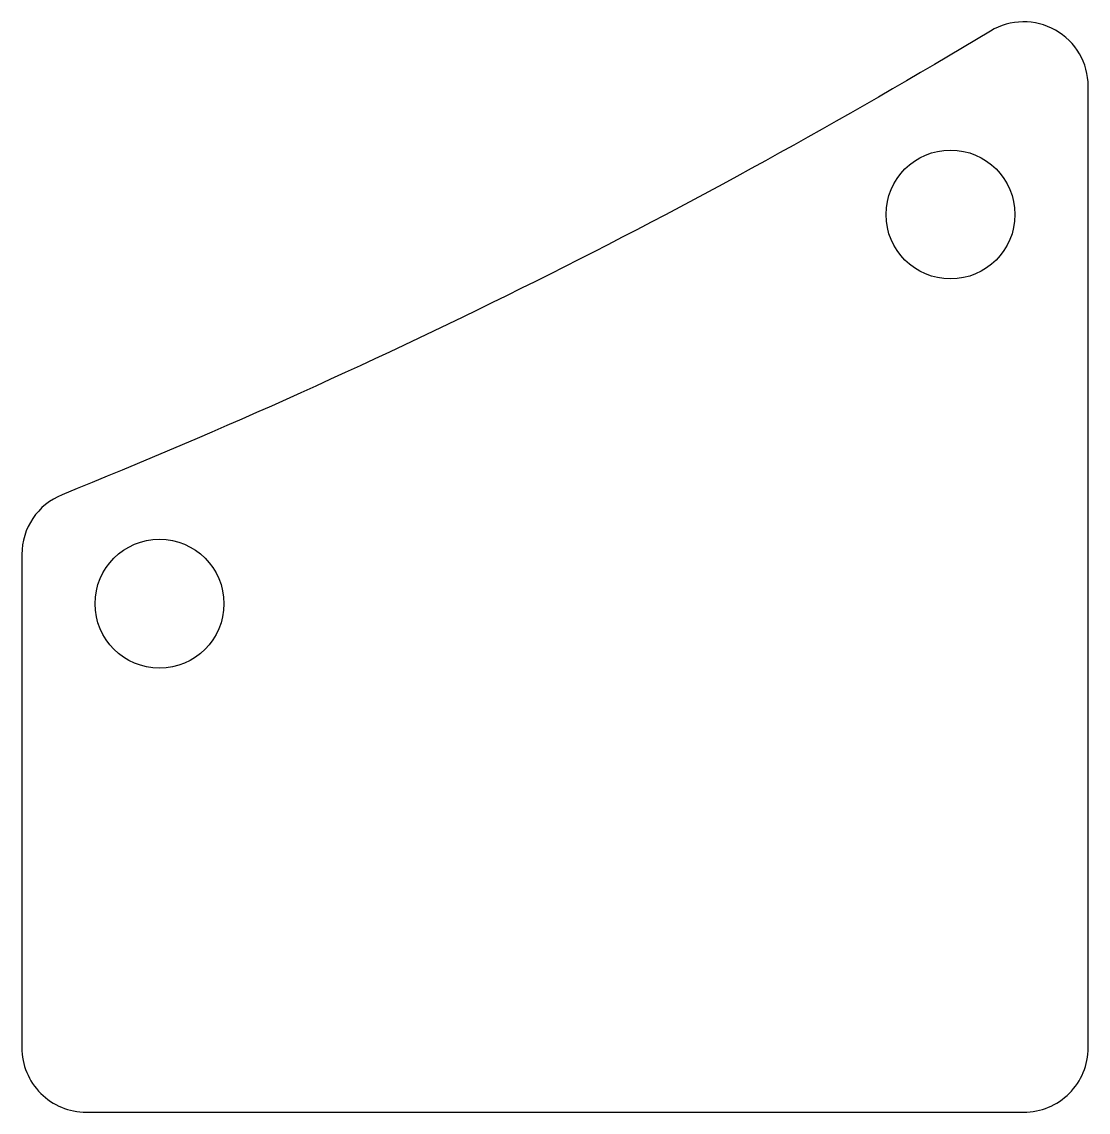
# Model space of a CAD drawing. Header units: millimetres. Extents: x 30.1 to 48.3, y -16.9 to 1.7.
import ezdxf

# ---------------------------------------------------------------- set-up
doc = ezdxf.new("R2010")
doc.units = ezdxf.units.MM
doc.layers.get('0').update_dxf_attribs({"linetype": 'CONTINUOUS'})

msp = doc.modelspace()

# ---------------------------------------------------------------- linework, layer by layer
msp.add_lwpolyline([(30.751, -6.365, 0.305823), (30.063, -7.385), (30.063, -15.805, 0.414214), (31.163, -16.905), (47.163, -16.905, 0.414214), (48.263, -15.805), (48.263, 0.607, 0.583786), (46.594, 1.549, -0.039825)], format="xyb", close=True)
for centre in [(45.913, -1.582), (32.413, -8.225)]:
    msp.add_circle(centre, 1.1)

doc.saveas('drawing.dxf')
